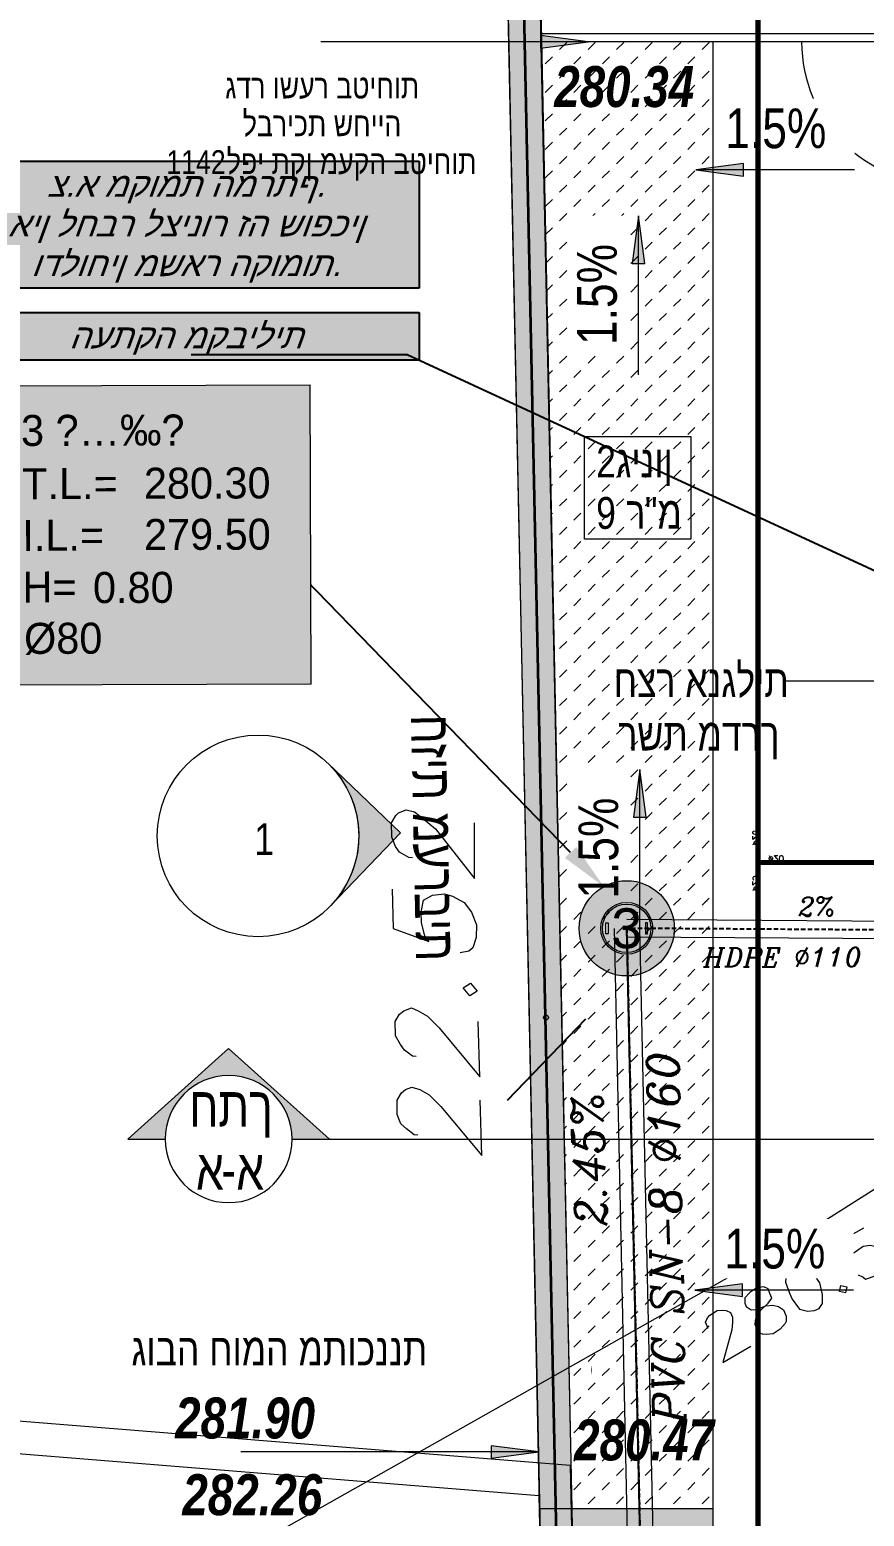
# Model space of a CAD drawing. Header units: centimetres. Extents: x 14435 to 32127, y -4289 to 2500.
# Drawn here: x 25312 to 25838, y -1027 to -91 of the extents above; entities that cross this region are included whole.
import ezdxf
from ezdxf import colors
from ezdxf.entities.mleader import LeaderData, LeaderLine
from ezdxf.lldxf.tags import DXFTag
from ezdxf.math import Vec2, Vec3

# ---------------------------------------------------------------- set-up
doc = ezdxf.new("R2010")
doc.units = ezdxf.units.CM
doc.set_wipeout_variables(frame=1)
doc.linetypes.add('Hidden', pattern=[0.714375, 0.47625, -0.238125])
for name, color, linetype in [('A', 251, 'Continuous'), ('biov 110', 252, 'Continuous'), ('biov center', 130, 'Hidden'), ('BIUV', 4, 'Continuous'), ('BLACK', 250, 'Continuous'), ('cold water', 150, 'Continuous'), ('num of plumbing', 250, 'Continuous'), ('text', 250, 'Continuous')]:
    doc.layers.add(name, color=color, linetype=linetype)
for name, color, linetype, lineweight in [('A-DETL', 7, 'Continuous', 5), ('A-FLOR', 7, 'Continuous', 13), ('A-FLOR-HRAL', 7, 'Continuous', 5), ('A-FLOR-PATT', 7, 'Continuous', 13), ('A-WALL', 7, 'Continuous', 13), ('A-WALL-PATT', 7, 'Continuous', 35), ('G-ANNO-DIMS', 7, 'Continuous', 5), ('G-ANNO-TEXT', 7, 'Continuous', 5), ('PDF_0', 7, 'Continuous', 5)]:
    doc.layers.add(name, color=color, linetype=linetype, lineweight=lineweight)
for name, color, linetype, lineweight, true_color in [('G-ANNO-SYMB', 240, 'Continuous', 5, 0xff2227), ('PDF_0-Buildline', 4, 'Continuous', 5, 0x00ffff), ('PDF_0-GDR', 3, 'Continuous', 5, 0x00ff00), ('PDF_C1609_0', 251, 'Continuous', 5, 0x656565), ('PDF_C1660_0_1', 3, 'Continuous', 5, 0x00ff00), ('PDF_M1502', 251, 'Continuous', 5, 0x656565), ('PDF_M1509', 251, 'Continuous', 5, 0x656565), ('מפת מדידה_dwg', 8, 'Continuous', 5, 0x767676)]:
    doc.layers.add(name, color=color, linetype=linetype, lineweight=lineweight, true_color=true_color)
doc.styles.add('Arial_10', font='arial.ttf', dxfattribs={"width": 0.8, "height": 20})
doc.styles.add('Arial_11', font='arial.ttf', dxfattribs={"width": 0.8, "height": 15})
doc.styles.add('Arial_13', font='arial.ttf', dxfattribs={"width": 0.8, "height": 25})
doc.styles.add('Arial_B_I', font='arialbi.ttf', dxfattribs={"width": 0.8, "height": 25.793651})
doc.styles.add('italic1', font='italic.shx', dxfattribs={"height": 30})
doc.styles.add('MUR', font='MIRYL', dxfattribs={"oblique": 20})
doc.styles.add('ROMANS', font='romans.shx', dxfattribs={"height": 0.7})
doc.styles.add('SEACAD_arial_ttf', font='arial.ttf')
doc.styles.add('SH20', font='simpheb', dxfattribs={"height": 20})
tags = doc.linetypes.add('WATER', pattern='A,7.5,-1.155096,["Water",Standard,S=1.5,R=0,X=0,Y=-0.35773],-8.414339,7.5', length=24.569435).pattern_tags.tags
tags[6] = DXFTag(74, 10)

# ---------------------------------------------------------------- blocks, each defined once
blk = doc.blocks.new('Top Rail Type - Top Rail_Internal_-1047446-קרקע פיתוח')
at = {"layer": 'A-FLOR-HRAL'}
for p, q in [((-583.6, -1629.98), (-851.16, -1629.98)), ((-581.16, -1634.98), (-851.05, -1634.98)), ((-581.16, -1631.98), (-581.16, -1634.98))]:
    blk.add_line(p, q, dxfattribs=at)
blk = doc.blocks.new('מפת מדידה_dwg-896485-קרקע פיתוח')
at = {"layer": 'PDF_0', "color": 21, "lineweight": 25, "true_color": 0xffaaaa}
blk.add_line((30669.82, 24829.17), (30605.27, 24799.54), dxfattribs=at)
at = {"layer": 'PDF_0-Buildline', "color": 131, "lineweight": 13, "true_color": 0xaaffff, "flags": 128}
for points in [[(29973.55, 24855.62), (30558.71, 24570.98), (30371.42, 24059.89), (29736.52, 24369.93)], [(29983.07, 24828.11), (30533.32, 24560.4), (30360.84, 24087.4), (29762.97, 24379.45)]]:
    blk.add_lwpolyline(points, close=True, dxfattribs=at)
at = {"layer": 'PDF_0-GDR', "color": 81, "lineweight": 13, "true_color": 0xaaffaa, "flags": 128}
for points in [[(30286.36, 26239.71), (31021.13, 25890.51), (30267.72, 23835.56)], [(32374.51, 23011.25), (32997.77, 25122.28), (32147.01, 25373.06), (31040.17, 25882.04), (30300.52, 23866.25)]]:
    blk.add_lwpolyline(points, dxfattribs=at)
at = {"layer": 'PDF_C1609_0', "color": 9, "lineweight": 13, "true_color": 0xcbcbcb, "flags": 128}
for points in [[(30605.27, 24963.56), (30603.15, 24964.62), (30598.92, 24969.91), (30597.86, 24974.14), (30597.86, 24980.49), (30601.04, 24988.95), (30605.27, 24992.13), (30607.39, 24993.19), (30612.68, 24993.19), (30616.91, 24990.01), (30620.08, 24984.72), (30625.38, 24975.2), (30637.02, 24937.1), (30649.71, 24969.91)], [(30586.22, 24949.8), (30577.76, 24926.52), (30595.75, 24910.65), (30594.69, 24914.88), (30595.75, 24923.35), (30597.86, 24929.7), (30602.1, 24936.04), (30608.44, 24937.1), (30615.85, 24934.99), (30620.08, 24931.81), (30625.38, 24925.46), (30627.49, 24918.06), (30627.49, 24909.59), (30624.32, 24902.18), (30620.08, 24896.89), (30616.91, 24895.83), (30611.62, 24896.89)], [(30561.89, 24846.1), (30559.77, 24847.16), (30556.59, 24852.45), (30555.54, 24856.68), (30554.48, 24863.03), (30557.65, 24871.5), (30561.89, 24874.67), (30565.06, 24875.73), (30570.35, 24875.73), (30573.53, 24872.56), (30577.76, 24867.26), (30581.99, 24857.74), (30594.69, 24819.65), (30606.33, 24852.45)], [(30544.96, 24799.54), (30542.84, 24800.6), (30539.66, 24805.89), (30537.55, 24810.12), (30537.55, 24816.47), (30540.72, 24824.94), (30544.96, 24828.11), (30548.13, 24829.17), (30552.36, 24829.17), (30556.59, 24826), (30560.83, 24820.71), (30565.06, 24811.18), (30577.76, 24773.09), (30589.4, 24805.89)]]:
    blk.add_lwpolyline(points, dxfattribs=at)
blk.add_lwpolyline([(30607.39, 24869.38), (30605.27, 24875.73), (30610.56, 24876.79), (30612.68, 24870.44)], close=True, dxfattribs=at)
at = {"layer": 'PDF_C1609_0', "color": 253, "lineweight": 13, "true_color": 0xaaaaaa}
blk.add_circle((30647.07, 24839.22), 1.59, dxfattribs=at)
at = {"layer": 'PDF_C1660_0_1', "color": 81, "lineweight": 13, "true_color": 0xaaffaa, "flags": 128}
blk.add_lwpolyline([(30259.25, 23781.59), (31033.83, 25895.8), (32150.18, 25382.59), (32460.3, 26354.86)], dxfattribs=at)
at = {"layer": 'PDF_M1502', "color": 9, "lineweight": 13, "true_color": 0xcbcbcb}
for p, q in [((30737.54, 24660.92), (30740.71, 24641.88)), ((30729.07, 24650.34), (30749.18, 24652.46))]:
    blk.add_line(p, q, dxfattribs=at)
at = {"layer": 'PDF_M1502', "color": 9, "lineweight": 13, "true_color": 0xcbcbcb, "flags": 128}
for points in [[(30785.16, 24642.93), (30770.34, 24640.82), (30771.4, 24628.12), (30772.46, 24630.24), (30776.69, 24631.29), (30780.92, 24632.35), (30785.16, 24631.29), (30788.33, 24629.18), (30790.45, 24624.95), (30790.45, 24621.77), (30789.39, 24617.54), (30787.27, 24614.36), (30783.04, 24612.25), (30778.81, 24612.25), (30774.58, 24612.25), (30773.52, 24614.36), (30771.4, 24616.48)], [(30670.88, 24619.65), (30670.88, 24620.71), (30670.88, 24623.89), (30672.99, 24626), (30675.11, 24627.06), (30680.4, 24628.12), (30683.57, 24627.06), (30685.69, 24626), (30687.81, 24623.89), (30687.81, 24620.71), (30686.75, 24617.54), (30684.63, 24613.31), (30671.93, 24596.38), (30692.04, 24599.55)]]:
    blk.add_lwpolyline(points, dxfattribs=at)
for points in [[(30703.68, 24631.29), (30699.45, 24629.18), (30698.39, 24626), (30698.39, 24623.89), (30700.5, 24620.71), (30703.68, 24619.65), (30710.03, 24619.65), (30714.26, 24618.6), (30717.44, 24616.48), (30719.55, 24613.31), (30719.55, 24609.07), (30718.49, 24605.9), (30717.44, 24604.84), (30713.2, 24602.72), (30707.91, 24601.67), (30703.68, 24602.72), (30701.56, 24603.78), (30699.45, 24605.9), (30699.45, 24611.19), (30700.5, 24613.31), (30702.62, 24616.48), (30706.85, 24618.6), (30712.14, 24620.71), (30715.32, 24622.83), (30715.32, 24626), (30715.32, 24629.18), (30713.2, 24631.29), (30708.97, 24632.35)], [(30733.31, 24635.53), (30729.07, 24633.41), (30726.96, 24629.18), (30726.96, 24621.77), (30726.96, 24617.54), (30729.07, 24610.13), (30733.31, 24606.96), (30737.54, 24605.9), (30740.71, 24605.9), (30743.89, 24608.02), (30746.01, 24613.31), (30747.06, 24620.71), (30746.01, 24624.95), (30743.89, 24631.29), (30740.71, 24635.53), (30736.48, 24636.59)], [(30756.59, 24611.19), (30758.7, 24614.36), (30761.88, 24612.25), (30759.76, 24609.07)]]:
    blk.add_lwpolyline(points, close=True, dxfattribs=at)
at = {"layer": 'PDF_M1509', "color": 9, "lineweight": 13, "true_color": 0xcbcbcb, "flags": 128}
blk.add_lwpolyline([(29602.82, 24489.48), (30739.66, 24651.4), (31822.15, 24861.97)], dxfattribs=at)
blk = doc.blocks.new('Section - ISH-SEC HEAD-234540-קרקע פיתוח')
at = {"layer": 'G-ANNO-SYMB'}
h = blk.add_hatch(color=7, dxfattribs=at)
edge = h.paths.add_edge_path(flags=0)
edge.add_line((0.0347, 0), (-0.2, 0))
edge.add_arc((-0.6, 0), 0.4, 0, 180)
edge.add_line((-1, 0), (-1.2347, 0))
edge.add_line((-1.2347, 0), (-0.6, 0.5715))
edge.add_line((-0.6, 0.5715), (0.0347, 0))
at = {"layer": 'G-ANNO-SYMB', "color": 7}
for p, q in [((-0.6, 0.5715), (-1.2347, 0)), ((0.0347, 0), (-0.6, 0.5715)), ((-1.2347, 0), (-1, 0)), ((-0.2, 0), (0.0347, 0))]:
    blk.add_line(p, q, dxfattribs=at)
for start, end in [(360, 180), (0, 180), (180, 0)]:
    blk.add_arc((-0.6, 0), 0.4, start, end, dxfattribs=at)
blk = doc.blocks.new('Elevation - שם מבט-109781-קרקע פיתוח')
at = {"layer": 'G-ANNO-SYMB', "color": 7}
blk.add_circle((0, 0), 0.635, dxfattribs=at)
blk = doc.blocks.new('Elevation - שם מבט-109699-קרקע פיתוח')
at = {"layer": 'G-ANNO-SYMB'}
h = blk.add_hatch(color=7, dxfattribs=at)
edge = h.paths.add_edge_path(flags=0)
edge.add_line((0, 0.898), (0.449, 0.449))
edge.add_arc((0, 0), 0.635, 45, 135)
edge.add_line((-0.449, 0.449), (0, 0.898))
at = {"layer": 'G-ANNO-SYMB', "color": 7}
for p, q in [((0, 0.898), (-0.449, 0.449)), ((0, 0.898), (-0.449, 0.449)), ((0.449, 0.449), (0, 0.898)), ((0.449, 0.449), (0, 0.898))]:
    blk.add_line(p, q, dxfattribs=at)
blk.add_arc((0, 0), 0.635, 45, 135, dxfattribs=at)
blk = doc.blocks.new('pituah')
at = {"layer": 'A-FLOR-PATT', "lineweight": 5, "true_color": 0x85a877}
h = blk.add_hatch(dxfattribs=at)
h.set_pattern_fill('FP_49', color=252, style=0, pattern_type=2)
h.set_pattern_definition([(44.997, (59213.416, -9549.423), (-8.979786, 8.97931), [6.35, -6.35])])
h.paths.add_polyline_path([(58464.5, -12107.5), (58464.5, -11183.78), (58356.01, -11183.78), (58375.57, -12107.5), (58376, -12107.5)], flags=0)
at = {"layer": 'A-WALL-PATT', "lineweight": 13, "true_color": 0x636466}
for points in [[(58375.57, -12107.5), (58345.44, -10684.57), (58325.41, -10683.4), (58355.57, -12107.5)], [(58464.5, -12127.5), (58464.5, -12107.5), (58355.57, -12107.5), (58355.99, -12127.5), (58459.16, -12127.5)]]:
    blk.add_hatch(color=251, dxfattribs=at).paths.add_polyline_path(points, flags=0)
at = {"layer": 'G-ANNO-DIMS'}
for points in [[(58385.87, -11183.78), (58355.87, -11179.83), (58355.87, -11187.73)], [(58354.82, -12071.92), (58324.82, -12067.97), (58324.82, -12075.87)]]:
    blk.add_hatch(color=256, dxfattribs=at).paths.add_polyline_path(points, flags=0)
at = {"layer": 'A-DETL', "color": 176, "lineweight": 35, "true_color": 0x000080}
blk.add_line((58382.89, -12925.47), (58335.21, -10673.95), dxfattribs=at)
at = {"layer": 'A-DETL', "color": 9, "true_color": 0xc0c0c0}
blk.add_line((58610.46, -11183.78), (58520.46, -11183.78), dxfattribs=at)
blk.add_arc((58610.46, -11183.78), 90, 180, 270, dxfattribs=at)
at = {"layer": 'A-FLOR'}
blk.add_line((58464.5, -11183.78), (58464.5, -12107.5), dxfattribs=at)
at = {"layer": 'A-WALL'}
for p, q in [((58371.75, -12871.39), (58325.41, -10683.4)), ((58345.44, -10684.57), (58375.57, -12107.5)), ((58355.57, -12107.5), (58464.5, -12107.5)), ((58464.5, -12107.5), (58464.5, -12127.5))]:
    blk.add_line(p, q, dxfattribs=at)
at = {"layer": 'G-ANNO-DIMS'}
for p, q in [((58385.87, -11183.78), (58217.49, -11183.78)), ((58385.87, -11183.78), (58355.87, -11179.83)), ((58355.87, -11179.83), (58355.87, -11187.73)), ((58355.87, -11187.73), (58385.87, -11183.78)), ((58453.73, -11264.43), (58483.73, -11268.38)), ((58553.73, -11264.43), (58453.73, -11264.43)), ((58421.56, -11323.45), (58417.61, -11293.45)), ((58417.61, -11393.45), (58417.61, -11293.45)), ((58422.43, -11672.12), (58418.48, -11642.12)), ((58418.48, -11742.12), (58418.48, -11642.12)), ((58453.12, -11970), (58483.12, -11973.95)), ((58553.12, -11970), (58453.12, -11970)), ((58354.82, -12071.92), (58166.98, -12071.92)), ((58354.82, -12071.92), (58324.82, -12067.97)), ((58324.82, -12067.97), (58324.82, -12075.87)), ((58324.82, -12075.87), (58354.82, -12071.92))]:
    blk.add_line(p, q, dxfattribs=at)
at = {"layer": 'G-ANNO-SYMB', "color": 7}
blk.add_line((58219.39, -11874.89), (60723.86, -11874.89), dxfattribs=at)
at = {"layer": 'G-ANNO-TEXT'}
for p, q in [((58508.99, -11586.45), (58508.98, -11586.45)), ((58598.63, -11586.45), (58508.99, -11586.45))]:
    blk.add_line(p, q, dxfattribs=at)
at = {"layer": 'G-ANNO-TEXT', "flags": 128}
blk.add_lwpolyline([(58383.58, -11432.31), (58450.62, -11432.31), (58450.62, -11497.11), (58383.58, -11497.11)], close=True, dxfattribs=at)
at = {"layer": 'A-FLOR-HRAL'}
blk.add_blockref('Top Rail Type - Top Rail_Internal_-1047446-קרקע פיתוח', (59207.07, -9548.8), dxfattribs=at)
at = {"layer": 'G-ANNO-SYMB', "color": 7, "xscale": 99.99999999999994, "yscale": 99.99999999999994, "zscale": 99.99999999999994, "rotation": 1.213170407167548}
blk.add_blockref('Elevation - שם מבט-109781-קרקע פיתוח', (58177.92, -11683.91), dxfattribs=at)
at = {"layer": 'G-ANNO-SYMB', "color": 7, "extrusion": (0, 0, -1), "xscale": 99.99999999999991, "yscale": 99.99999999999991, "zscale": 99.99999999999991, "rotation": 88.7868295928325}
blk.add_blockref('Elevation - שם מבט-109699-קרקע פיתוח', (-58177.92, -11683.91), dxfattribs=at)
at = {"layer": 'G-ANNO-SYMB', "color": 7, "xscale": 99.99999999999991, "yscale": 99.99999999999991, "zscale": 99.99999999999991}
blk.add_blockref('Section - ISH-SEC HEAD-234540-קרקע פיתוח', (58219.39, -11874.89), dxfattribs=at)
at = {"layer": 'מפת מדידה_dwg', "color": 31, "true_color": 0xffbfaa, "rotation": 21.33280097992486}
blk.add_blockref('מפת מדידה_dwg-896485-קרקע פיתוח', (38848.27, -46084.56), dxfattribs=at)
at = {"layer": 'G-ANNO-DIMS', "char_height": 25.794, "width": 99.1684, "attachment_point": 1, "line_spacing_factor": 0.941778, "style": 'Arial_B_I'}
for s, insert in [('280.34', (58364.58, -11199.11)), ('281.90', (58125.66, -12037.62)), ('280.47', (58377.1, -12051.44)), ('282.26', (58130.23, -12085.94))]:
    blk.add_mtext(s, dxfattribs=dict(at, insert=insert))
at = {"layer": 'G-ANNO-SYMB', "color": 7, "insert": (58299.23, -11607.21), "char_height": 25, "width": 177.6539, "attachment_point": 1, "rotation": 271.21317, "style": 'Arial_13'}
blk.add_mtext('חזית מערבית', dxfattribs=at)
at = {"layer": 'G-ANNO-SYMB', "color": 7, "attachment_point": 1}
for s, insert, char_height, width, style in [('\\fArial|b0|i0|c177|p34|;\\W.8;1', (58175.6, -11675.94), 20, 15.3924, 'Arial_10'), ('חתך', (58134.58, -11842.06), 25, 59.6455, 'Arial_13'), ('\\fArial|b0|i0|c177|p34|;\\W.8;א', (58138.82, -11881.75), 25, 19.2405, 'Arial_13'), ('\\fArial|b0|i0|c177|p34|;\\W.8;א', (58164.22, -11881.75), 25, 19.2405, 'Arial_13'), ('\\fArial|b0|i0|c177|p34|;\\W.8;-', (58154.69, -11881.75), 25, 11.5443, 'Arial_13')]:
    blk.add_mtext(s, dxfattribs=dict(at, insert=insert, char_height=char_height, width=width, style=style))
at = {"layer": 'G-ANNO-TEXT', "attachment_point": 1}
for s, insert, char_height, width, style in [('גדר ושער בטיחות', (58157.23, -11204.46), 15, 137.8903, 'Arial_11'), ('לבריכת שחייה', (58168.35, -11228.27), 15, 111.5949, 'Arial_11'), ('1142', (58120.19, -11252.08), 15, 46.1772, 'Arial_11'), ('לפי תקן מעקה בטיחות ', (58158.29, -11252.08), 15, 182.1434, 'Arial_11'), ('\\fArial|b0|i0|c177|p34|;\\W.8;2', (58390.99, -11438.1), 20, 15.3924, 'Arial_10'), ('גינון ', (58403.69, -11438.1), 20, 47.4599, 'Arial_10'), ('9 ', (58390.99, -11470.51), 20, 23.0886, 'Arial_10'), ('\\fArial|b0|i0|c177|p34|;\\W.8;ר', (58410.04, -11470.51), 20, 14.1097, 'Arial_10'), ('\\fArial|b0|i0|c177|p34|;\\W.8;"', (58421.68, -11470.51), 20, 9.6202, 'Arial_10'), ('\\fArial|b0|i0|c177|p34|;\\W.8;מ', (58429.62, -11470.51), 20, 16.6751, 'Arial_10'), ('חצר אנגלית', (58402.09, -11576.45), 20, 125.0632, 'Arial_10'), ('רשת מדרך', (58405.01, -11610.15), 20, 118.0084, 'Arial_10'), ('גובה חומה מתוכננת', (58098.15, -11997.45), 20, 211.6455, 'Arial_10')]:
    blk.add_mtext(s, dxfattribs=dict(at, insert=insert, char_height=char_height, width=width, style=style))
at = {"layer": 'G-ANNO-DIMS', "char_height": 25, "width": 75.2945, "attachment_point": 1, "line_spacing_factor": 0.941778, "style": 'Arial_13', "bg_fill": 3, "box_fill_scale": 1.25, "bg_fill_color": 9, "bg_fill_true_color": 13158600, "bg_fill_transparency": 0}
for insert in [(58472.36, -11225.79), (58471.75, -11931.36)]:
    blk.add_mtext('1.5%', dxfattribs=dict(at, insert=insert))
at = {"layer": 'G-ANNO-DIMS', "char_height": 25, "width": 75.2945, "attachment_point": 1, "rotation": 90, "line_spacing_factor": 0.941778, "style": 'Arial_13', "bg_fill": 3, "box_fill_scale": 1.25, "bg_fill_color": 9, "bg_fill_true_color": 13158600, "bg_fill_transparency": 0}
for insert in [(58378.98, -11374.82), (58379.85, -11723.49)]:
    blk.add_mtext('1.5%', dxfattribs=dict(at, insert=insert))
at = {"layer": 'G-ANNO-DIMS'}
for points in [[(58453.73, -11264.43), (58483.73, -11268.38), (58483.73, -11260.48)], [(58417.61, -11293.45), (58413.66, -11323.45), (58421.56, -11323.45)], [(58418.48, -11642.12), (58414.53, -11672.12), (58422.43, -11672.12)], [(58453.12, -11970), (58483.12, -11973.95), (58483.12, -11966.05)]]:
    blk.add_hatch(color=256, dxfattribs=at).paths.add_polyline_path(points, flags=0)
for p, q in [((58483.73, -11260.48), (58453.73, -11264.43)), ((58483.73, -11268.38), (58483.73, -11260.48)), ((58417.61, -11293.45), (58413.66, -11323.45)), ((58413.66, -11323.45), (58421.56, -11323.45)), ((58418.48, -11642.12), (58414.53, -11672.12)), ((58414.53, -11672.12), (58422.43, -11672.12)), ((58483.12, -11966.05), (58453.12, -11970)), ((58483.12, -11973.95), (58483.12, -11966.05))]:
    blk.add_line(p, q, dxfattribs=at)
blk = doc.blocks.new('G_LABELD')
blk.add_wipeout([(0, 193.3), (214.2, 193.3), (214.2, 0), (0, 0)])
at = {"true_color": 0xffffff, "transparency": 33554687}
h = blk.add_hatch(color=7, dxfattribs=at)
h.dxf.hatch_style = 1
h.paths.add_polyline_path([(214.2, 193.3), (0, 193.3), (0, 0), (214.2, 0)])
h.paths.add_polyline_path([(101.57, 82.02), (134.87, 82.02), (134.87, 112.02), (101.57, 112.02)], flags=24)
h.paths.add_polyline_path([(101.57, 115.07), (144.17, 115.07), (144.17, 145.07), (101.57, 145.07)], flags=24)
h.paths.add_polyline_path([(23, 48.33), (71.1, 48.33), (71.1, 78.33), (23, 78.33)], flags=24)
h.paths.add_polyline_path([(23.9, 15.2), (54.08, 15.2), (54.08, 45.2), (23.9, 45.2)], flags=24)
h.paths.add_polyline_path([(23, 81.67), (93, 81.67), (93, 111.67), (23, 111.67)], flags=24)
h.paths.add_polyline_path([(68.49, 47.86), (98.67, 47.86), (98.67, 77.86), (68.49, 77.86)], flags=24)
h.paths.add_polyline_path([(22.36, 149.37), (148.55, 149.37), (148.55, 179.37), (22.36, 179.37)], flags=24)
h.paths.add_polyline_path([(23, 115), (102.52, 115), (102.52, 145), (23, 145)], flags=24)
at = {"color": 0, "linetype": 'Continuous', "lineweight": 13}
for p, q in [((0, 193.3), (214.2, 193.3)), ((0, 0), (0, 193.3)), ((214.2, 0), (214.2, 193.3)), ((214.2, 0), (0, 0))]:
    blk.add_line(p, q, dxfattribs=at)
at = {"color": 0, "lineweight": 9, "style": 'SH20'}
for s, p in [('T.L.=', (28, 120)), ('I.L.=', (28, 86.67)), ('H=', (28, 53.33))]:
    blk.add_text(s, height=20, dxfattribs=at).set_placement(p)
blk.add_attdef('NUMBER', (27.36, 154.37), '', height=20, dxfattribs=at)
at = {"color": 0, "lineweight": 9}
for tag, p in [('TL', (106.57, 120.07)), ('IL', (106.57, 87.02)), ('H', (73.49, 52.86)), ('D', (28.9, 20.2))]:
    blk.add_attdef(tag, p, '', height=20, dxfattribs=at)
blk = doc.blocks.new('*U741')
at = {"layer": 'biov 110', "color": 6, "lineweight": 5}
for p, q in [((8478.18, 4006.24), (8706.55, 4006.24)), ((8478.18, 3995.24), (8706.55, 3995.24))]:
    blk.add_line(p, q, dxfattribs=at)
at = {"layer": 'biov center', "color": 3, "ltscale": 6}
blk.add_lwpolyline([(8478.18, 4000.74), (8706.55, 4000.74)], dxfattribs=at)
blk = doc.blocks.new('A$C41AC0131')
at = {"layer": 'BIUV', "color": 5, "ltscale": 40}
blk.add_lwpolyline([(0, 11.34, 0, 16.31, 0), (57.01, 8.14, 0, 0, 0), (81.46, 6.99, 0, 0, 0)], format="xyseb", dxfattribs=at)
blk = doc.blocks.new('A$C38873827')
at = {"color": 7, "rotation": 87.25165573860627}
blk.add_blockref('A$C41AC0131', (13.51, -0.54), dxfattribs=at)
blk = doc.blocks.new('*U742')
at = {"layer": 'biov 110', "color": 1, "lineweight": 15}
for p, q in [((5497, -364.77), (6312.55, -364.77)), ((5497, -380.77), (6312.55, -380.77))]:
    blk.add_line(p, q, dxfattribs=at)
at = {"layer": 'biov center', "color": 3, "ltscale": 6}
blk.add_lwpolyline([(5497, -372.77), (6312.55, -372.77)], dxfattribs=at)
blk = doc.blocks.new('MH D1000')
at = {"lineweight": 5}
h = blk.add_hatch(color=9, dxfattribs=at)
h.paths.add_polyline_path([(435, 171), (690, 171, 0.869252), (-399, 171), (-145, 171, -0.770288)])
h.paths.add_polyline_path([(695, 94, 0.034931), (690, 171), (435, 171, -0.064609), (445, 94, -1), (-155, 94, -0.064609), (-145, 171), (-399, 171, 0.034931), (-405, 94, 1)])
h = blk.add_hatch(color=9, dxfattribs=at)
h.paths.add_polyline_path([(-135, 94, 1), (425, 94, 1)])
h.paths.add_polyline_path([(-70, 156), (-70, 32), (-97, 32), (-97, 156)], flags=16)
h.paths.add_polyline_path([(361, 156), (387, 156), (387, 32), (361, 32)], flags=16)
at = {"layer": 'BLACK', "lineweight": 5}
for points in [[(-97, 32), (-97, 156), (-70, 156), (-70, 32)], [(387, 32), (387, 156), (361, 156), (361, 32)]]:
    blk.add_lwpolyline(points, close=True, dxfattribs=at)
for radius in [550, 300, 280]:
    blk.add_circle((145, 94), radius, dxfattribs=at)

msp = doc.modelspace()

# ---------------------------------------------------------------- block references
msp.add_blockref('pituah', (-32722.21, 11084.93))

# ---------------------------------------------------------------- next in the draw order: linework, layer by layer
msp.add_lwpolyline([(25705.91, -1472.55), (25688.04, -657.19)])
at = {"layer": 'cold water', "linetype": 'WATER', "lineweight": 15, "ltscale": 0.08, "const_width": 3.2}
msp.add_lwpolyline([(25852.92, -1715.2), (25852.92, -1643.23, 0.414214), (25822.92, -1613.23), (25800.74, -1613.23, -0.414214), (25770.74, -1583.23), (25770.74, 381.6)], format="xyb", dxfattribs=at)
msp.add_lwpolyline([(25770.74, -615.81), (25905.4, -615.81)], dxfattribs=at)

# ---------------------------------------------------------------- next in the draw order: block references
at = {"color": 0, "xscale": 0.0545454545454542, "yscale": 0.0545454545454542, "zscale": 0.0545454545454542}
msp.add_blockref('MH D1000', (25680.11, -662.33), dxfattribs=at)
at = {"xscale": -1, "rotation": 359.6229115937814}
msp.add_blockref('*U741', (34368.07, -4715.14), dxfattribs=at)
at = {"layer": 'biov center', "lineweight": 0, "rotation": 271.2557093106195}
msp.add_blockref('*U742', (25940.26, 4846.66), dxfattribs=at)
at = {"layer": 'BIUV', "color": 7, "xscale": 0.5999999999999998, "yscale": 0.5999999999999998, "zscale": 0.5999999999999998, "rotation": 274.9903213799715}
msp.add_blockref('A$C38873827', (25738.07, -638.65, 25000), dxfattribs=at)
at = {"layer": 'BIUV', "color": 7, "rotation": 6.190496626565606}
msp.add_blockref('A$C38873827', (25663.5, -935.81), dxfattribs=at)

# ---------------------------------------------------------------- next in the draw order: texts
at = {"layer": 'BIUV', "color": 5, "style": 'italic1'}
for s, height, rotation, p in [('2%%%', 12, 0.89137, (25796.14, -649.6, 38637.4)), ('HDPE %%C110', 12, 0.14034, (25736.44, -681.53, 25000)), ('PVC SN-8 %%C160', 20, 91.04937, (25724.95, -969.1, 6.4)), ('2.45%%%', 20, 92.09155, (25675.8, -844.64, 22716.2))]:
    msp.add_text(s, height=height, rotation=rotation, dxfattribs=at).set_placement(p)
at = {"layer": 'BLACK', "color": 1, "char_height": 15, "attachment_point": 1, "line_spacing_factor": 0.99999, "style": 'MUR', "bg_fill": 17, "box_fill_scale": 1.5, "bg_fill_color": 255, "bg_fill_transparency": 0}
for s, insert in [('\\A1;\\pxqc;{\\fArial|b0|i0|c177|p34;צ.א מקומת המרתף.\\Pאין לחבר לצינור זה שופכין ודלוחין משאר הקומות.}', (25270.66, -181.47)), ('\\A1;\\pxqc;{\\fArial|b0|i0|c177|p34;העתקה מקבילית}', (25270.66, -276.86))]:
    msp.add_mtext_dynamic_manual_height_columns(s, width=279.0294, gutter_width=252.09, heights=[0], dxfattribs=dict(at, insert=insert))
at = {"layer": 'G-ANNO-TEXT', "attachment_point": 1}
for insert, char_height, width, style in [((25548.8, -119.53), 15, 5.7721, 'Arial_11'), ((25586.37, -167.15), 15, 3.2067, 'Arial_11'), ((25783.07, -491.52), 20, 4.4895, 'Arial_10'), ((25780.17, -525.22), 20, 4.4895, 'Arial_10'), ((25550.57, -912.52), 20, 4.4895, 'Arial_10')]:
    msp.add_mtext('\\fArial|b0|i0|c177|p34|;\\W.8; ', dxfattribs=dict(at, insert=insert, char_height=char_height, width=width, style=style))
at = {"layer": 'num of plumbing', "style": 'SEACAD_arial_ttf'}
msp.add_text('3', height=25.14, dxfattribs=at).set_placement((25678.24, -669.73, -187983.64))
at = {"layer": 'text', "color": 7, "style": 'ROMANS', "text_generation_flag": 2}
for s, rotation, p in [('%%C20', 270, (25767.51, -605.08)), ('%%C20', 180, (25777.31, -611.36)), ('%%C25', 270, (25767.51, -633.78))]:
    msp.add_text(s, height=3.798, rotation=rotation, dxfattribs=at).set_placement(p)

# ---------------------------------------------------------------- next in the draw order: leaders
at = {"layer": 'A', "color": 6, "linetype": 'Continuous', "lineweight": -3}
ml = msp.add_multileader_mtext('Standard', dxfattribs=at)
ml.set_content('')
ml.set_leader_properties()
ml.build(insert=Vec2(0, 0))
ml.multileader.update_dxf_attribs({"text_right_attachment_type": 6, "dogleg_length": 0.36, "arrow_head_size": 30})
ctx = ml.context
ctx.base_point, ctx.char_height, ctx.arrow_head_size, ctx.landing_gap_size, ctx.plane_origin = Vec3(25321.9, -409.14, 0), 0.18, 30, 0.09, Vec3(24818.84, -621.12, 0)
ctx.right_attachment = 6
notes = []
notes.append((ctx, [(0, (1, 1, 0), (25458.07, -409.14, 0), (-1, 0), 136.17, [(0, [(25673.56, -630.91, 0)], 0, [])])]))
ctx.mtext, ml.multileader.dxf.content_type = None, 0
for ctx, leaders in notes:
    for number, flags, end, landing, length, lines in leaders:
        leader = LeaderData()
        leader.index, (leader.has_last_leader_line, leader.has_dogleg_vector, leader.attachment_direction) = number, flags
        leader.last_leader_point, leader.dogleg_vector, leader.dogleg_length = Vec3(end), Vec3(landing), length
        for number, points, colour, breaks in lines:
            line = LeaderLine()
            line.index, line.vertices, line.color, line.breaks = number, Vec3.list(points), colors.encode_raw_color(colour), breaks
            leader.lines.append(line)
        ctx.leaders.append(leader)

# ---------------------------------------------------------------- next in the draw order: block references
ref = msp.add_blockref('G_LABELD', (25280.13, -504.18, -12.8), dxfattribs=dict(at, xscale=0.9760067125500841, yscale=0.9760067125500841, zscale=0.9760067125500841, rotation=0.1780191163896052))
ref.add_attrib('NUMBER', '3 \x81…‰\x81', (25306.37, -353.43, -12.8), dxfattribs={"layer": '0', "color": 0, "lineweight": 30, "height": 19.52, "rotation": 0.17802, "style": 'SH20'})
ref.add_attrib('H', '0.80', (25351.7, -452.36, -12.8), dxfattribs={"layer": '0', "color": 0, "lineweight": 30, "height": 19.52, "rotation": 0.17802})
ref.add_attrib('D', '%%C80', (25308.28, -484.38, -12.8), dxfattribs={"layer": '0', "color": 0, "lineweight": 30, "height": 19.52, "rotation": 0.17802})
ref.add_attrib('TL', '280.30', (25383.78, -386.67, -12.8), dxfattribs={"layer": '0', "color": 0, "lineweight": 30, "height": 19.52, "rotation": 0.17802})
ref.add_attrib('IL', '279.50', (25383.88, -418.93, -12.8), dxfattribs={"layer": '0', "color": 0, "lineweight": 30, "height": 19.52, "rotation": 0.17802})

# ---------------------------------------------------------------- next in the draw order: leaders
at = {"layer": 'BLACK', "color": 1, "lineweight": 18}
ml = msp.add_multileader_mtext('Standard', dxfattribs=at)
ml.set_content('')
ml.set_leader_properties()
ml.build(insert=Vec2(0, 0))
ml.multileader.update_dxf_attribs({"text_right_attachment_type": 6, "dogleg_length": 0.36, "arrow_head_size": 30})
ctx = ml.context
ctx.base_point, ctx.char_height, ctx.arrow_head_size, ctx.landing_gap_size, ctx.plane_origin = Vec3(25413.52, -296.04), 0.18, 30, 0.09, Vec3(25390.97, -214.06)
ctx.right_attachment = 6
notes = []
notes.append((ctx, [(0, (1, 1, 0), (25549.69, -296.04), (-1, 0), 136.17, [(0, [(25910.93, -463.11)], 0, [])])]))
ctx.mtext, ml.multileader.dxf.content_type = None, 0
for ctx, leaders in notes:
    for number, flags, end, landing, length, lines in leaders:
        leader = LeaderData()
        leader.index, (leader.has_last_leader_line, leader.has_dogleg_vector, leader.attachment_direction) = number, flags
        leader.last_leader_point, leader.dogleg_vector, leader.dogleg_length = Vec3(end), Vec3(landing), length
        for number, points, colour, breaks in lines:
            line = LeaderLine()
            line.index, line.vertices, line.color, line.breaks = number, Vec3.list(points), colors.encode_raw_color(colour), breaks
            leader.lines.append(line)
        ctx.leaders.append(leader)

doc.saveas('drawing.dxf')
